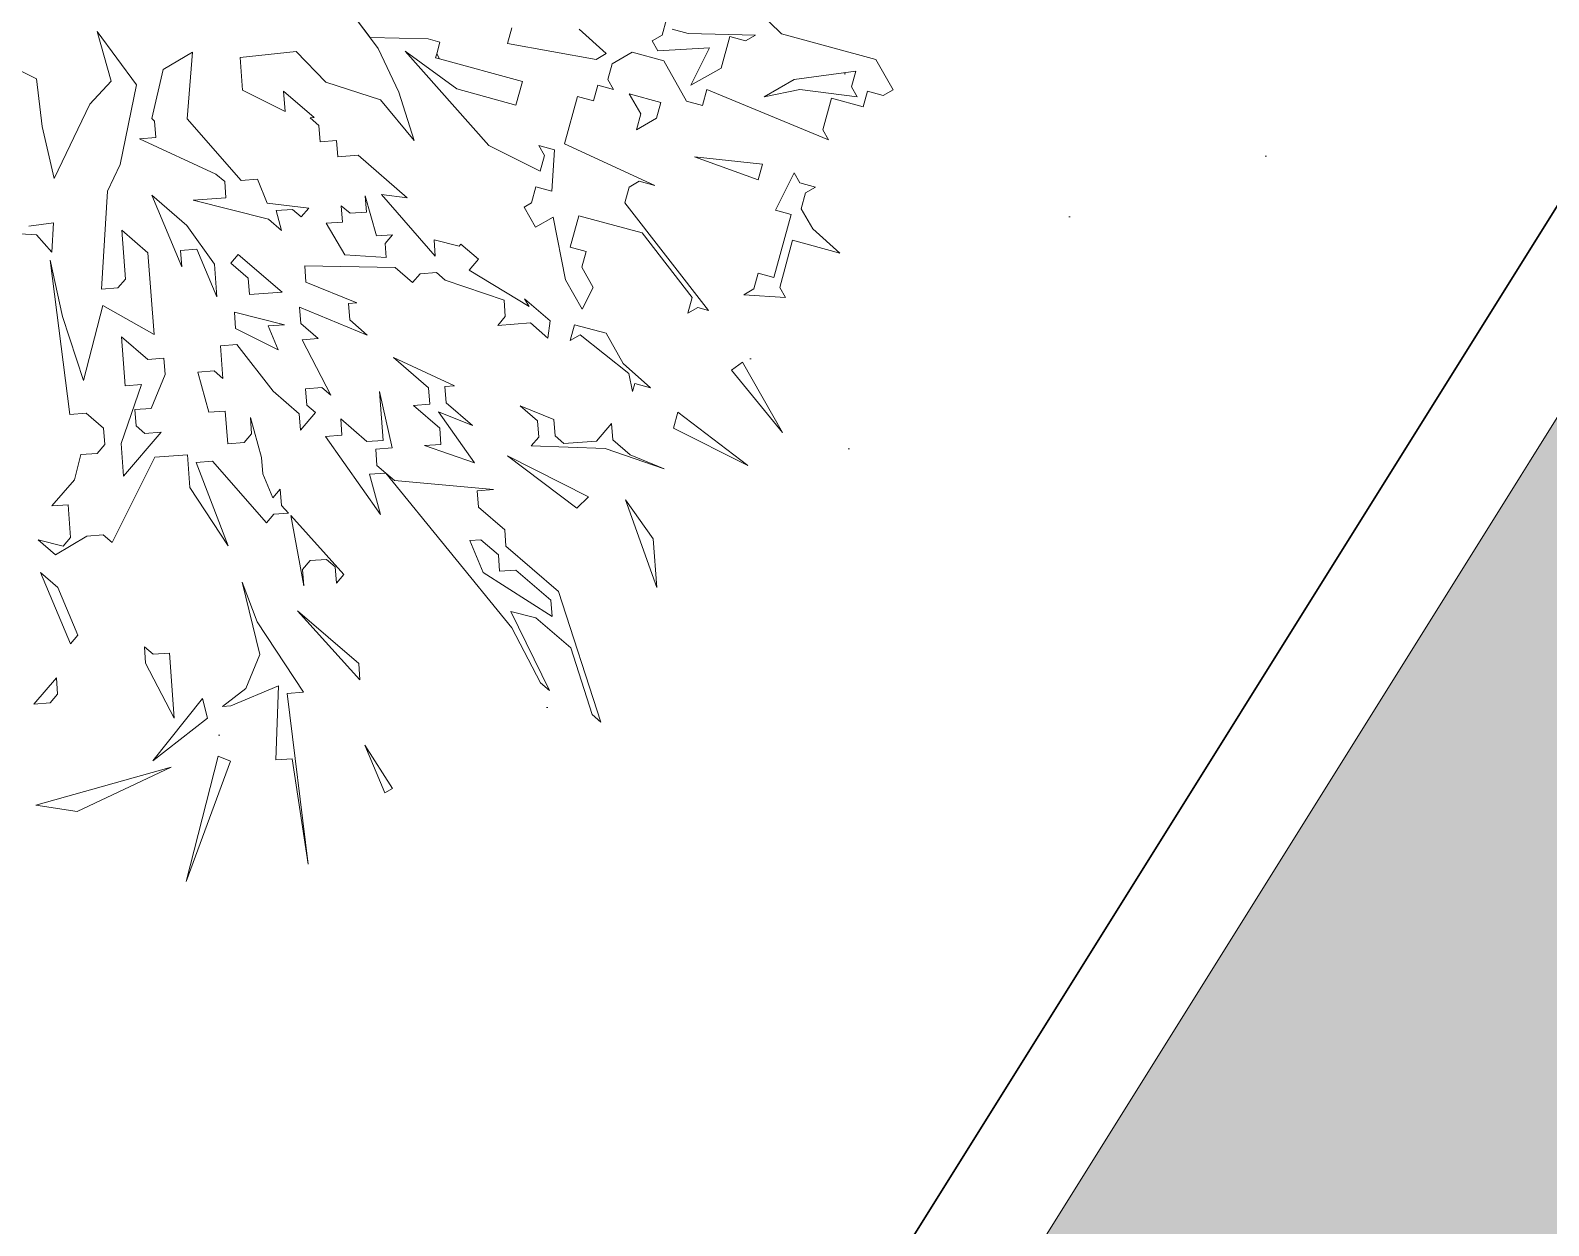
# Model space of a CAD drawing. Header units: millimetres. Extents: x -38151500 to -27467627, y -20617104 to -20349562.
# Drawn here: x -32395701 to -32394615, y -20496096 to -20495241 of the extents above; entities that cross this region are included whole.
import ezdxf

# ---------------------------------------------------------------- set-up
doc = ezdxf.new("R2010")
doc.units = ezdxf.units.MM
doc.header["$MEASUREMENT"] = 0
for name, color, linetype, lineweight in [('Новый_ГП_БК_08.20_Ном._пера__5', 5, 'Continuous', 30), ('Новый_ГП_Благоустройство штриховка_Ном._пера__246', 246, 'Continuous', 13), ('Новый_ГП_озеленение_газон_Ном._пера__74', 74, 'Continuous', 20), ('Новый_ГП_озеленение_газон_Ном._пера__94', 94, 'Continuous', 5)]:
    doc.layers.add(name, color=color, linetype=linetype, lineweight=lineweight)
doc.layers.add('Новый_ГП_озеленение_кустарники_Ном._пера__10', color=7, linetype='Continuous', lineweight=5, true_color=0x616d3a)
doc.layers.add('Новый_ГП_Тротуар_Дорожки_Ном._пера__24', color=7, linetype='Continuous', lineweight=20, true_color=0x4f1400)
pattern_1 = [(37.5, (5709271.23, 0), (-24.0004694, 734.119856), [0, -579.12, 0, -647.7, 0, -619.125]), (7.5, (5709271.2, 0), (674.284925, 1075.23765), [0, -312.42, 0, -521.97, 0, -200.025]), (327.5, (5708802.6, 0), (1186.488555, 2.155777), [0, -190.5, 0, -685.8, 0, -895.35]), (317.5, (5708802.6, 0), (1145.334679, 334.393985), [0, -95.25, 0, -449.58, 0, -514.35])]

msp = doc.modelspace()

# ---------------------------------------------------------------- hatches: boundary and pattern name
at = {"layer": 'Новый_ГП_Благоустройство штриховка_Ном._пера__246', "linetype": 'Continuous', "lineweight": 13}
h = msp.add_hatch(dxfattribs=at)
h.set_pattern_fill('Гравий_0005', color=246, style=0, pattern_type=2)
h.set_pattern_definition([(0, (5709271.23, 43.3), (173.2051, 300), [0, -25, 50, -271.4102]), (0, (5709271.23, -43.3), (173.2051, 300), [0, -25, 50, -271.4102]), (60, (5709271.23, 3e-09), (-173.2050711, 300.0000167), [50, -296.4102]), (60, (5709371.23, 3e-09), (-173.2050711, 300.0000167), [0, -296.4102, 50, 0, 0, 0]), (120, (5709271.23, 3e-09), (-346.4101711, 1.67e-05), [0, -296.4102, 50, 0, 0, 0]), (120, (5709371.23, 3e-09), (-346.4101711, 1.67e-05), [50, -296.4102])])
h.paths.add_polyline_path([(-32396494.09, -20498534.29), (-32395792.93, -20498974.09), (-32389785.6, -20489385), (-32390497.22, -20488938.67)])
at = {"layer": 'Новый_ГП_озеленение_газон_Ном._пера__74', "linetype": 'Continuous', "lineweight": 20}
h = msp.add_hatch(dxfattribs=at)
h.set_pattern_fill('AR_SAND_0005', color=74, style=0, pattern_type=2)
h.set_pattern_definition(pattern_1)
h.paths.add_polyline_path([(-32398350.35, -20497367.72), (-32396559.02, -20498487.23), (-32385931.21, -20481480.46), (-32389482.56, -20479260.77), (-32391580.09, -20482659.05), (-32389868.85, -20483779.86)])
h = msp.add_hatch(dxfattribs=at)
h.set_pattern_fill('AR_SAND_0005', color=74, style=0, pattern_type=2)
h.set_pattern_definition(pattern_1)
h.paths.add_polyline_path([(-32399843.27, -20499759.47), (-32400546.81, -20500886.58), (-32376306.25, -20516314.19), (-32376128.16, -20516022.78), (-32367023.74, -20503608.39), (-32369114.56, -20502301.71, -0.3182453), (-32373938.91, -20505219.97, -0.0136448), (-32376453.02, -20505175.46, 0.258872), (-32380779.38, -20507125.97, -0.3493763), (-32386844.9, -20507972.13, -0.1724048), (-32392006.42, -20500598.54, -0.0780291), (-32392242.85, -20497436.84, -0.2668386), (-32389829.69, -20493744.62, -0.0041241), (-32387722.3, -20492991.46, 0.3045295), (-32386935.14, -20491985.23, -0.0082483), (-32387037.3, -20491100.93), (-32389717.06, -20489426.28), (-32395713.89, -20499021.83), (-32394834.76, -20499571.23), (-32396318.37, -20501945.51)])

# ---------------------------------------------------------------- linework, layer by layer
at = {"layer": 'Новый_ГП_БК_08.20_Ном._пера__5', "color": 5, "lineweight": 30}
msp.add_line((-32390522.66, -20488828.43), (-32396561.93, -20498491.89), dxfattribs=at)
at = {"layer": 'Новый_ГП_озеленение_газон_Ном._пера__94', "color": 94, "lineweight": 5}
msp.add_lwpolyline([(-32389482.56, -20479260.77), (-32391580.09, -20482659.05), (-32389868.85, -20483779.86), (-32398350.35, -20497367.72), (-32396559.02, -20498487.23), (-32385931.21, -20481480.46)], close=True, dxfattribs=at)
at = {"layer": 'Новый_ГП_озеленение_кустарники_Ном._пера__10', "color": 77, "lineweight": 5, "true_color": 0x616d3a}
for p, q in [((-32395206.95, -20495201.68), (-32395163.89, -20495243.79)), ((-32395458.09, -20495246.45), (-32395467.67, -20495233.57)), ((-32395467.67, -20495233.57), (-32395452.21, -20495254.36)), ((-32395356.78, -20495239.52), (-32395359.87, -20495250.8)), ((-32395289.08, -20495258.04), (-32395308.56, -20495240.59)), ((-32395245.97, -20495233.46), (-32395249.05, -20495244.74)), ((-32395230.58, -20495243.73), (-32395241.87, -20495240.64)), ((-32395625.12, -20495280.39), (-32395653.2, -20495242.17)), ((-32395653.2, -20495242.17), (-32395643.27, -20495277.73)), ((-32395416.56, -20495247.42), (-32395458.09, -20495246.45)), ((-32395408.09, -20495249.74), (-32395416.56, -20495247.42)), ((-32395410.41, -20495258.2), (-32395408.09, -20495249.74)), ((-32395359.87, -20495250.8), (-32395296.27, -20495262.14)), ((-32395249.05, -20495244.74), (-32395256.24, -20495248.84)), ((-32395256.24, -20495248.84), (-32395252.14, -20495256.02)), ((-32395182.36, -20495244.8), (-32395230.58, -20495243.73)), ((-32395207.01, -20495268.37), (-32395200.83, -20495245.81)), ((-32395200.83, -20495245.81), (-32395189.55, -20495248.89)), ((-32395189.55, -20495248.89), (-32395182.36, -20495244.8)), ((-32395163.89, -20495243.79), (-32395096.19, -20495262.31)), ((-32395696.68, -20495276.14), (-32395724.59, -20495262.23)), ((-32395584.98, -20495257.12), (-32395606.11, -20495269.36)), ((-32395588.83, -20495304.63), (-32395584.98, -20495257.12)), ((-32395510.82, -20495256.63), (-32395551.02, -20495260.77)), ((-32395551.02, -20495260.77), (-32395549.29, -20495284.1)), ((-32395489.8, -20495278.51), (-32395510.82, -20495256.63)), ((-32395452.21, -20495254.36), (-32395437.48, -20495285.66)), ((-32395373.01, -20495323.77), (-32395433, -20495256.35)), ((-32395433, -20495256.35), (-32395396.07, -20495283.35)), ((-32395411.18, -20495261.02), (-32395410.41, -20495258.2)), ((-32395408.36, -20495261.79), (-32395411.18, -20495261.02)), ((-32395408.36, -20495261.79), (-32395410.41, -20495258.2)), ((-32395410.41, -20495258.2), (-32395408.36, -20495261.79)), ((-32395349.12, -20495278), (-32395408.36, -20495261.79)), ((-32395296.27, -20495262.14), (-32395289.08, -20495258.04)), ((-32395270.61, -20495257.03), (-32395284.98, -20495265.23)), ((-32395248.04, -20495263.21), (-32395270.61, -20495257.03)), ((-32395252.14, -20495256.02), (-32395215.2, -20495254)), ((-32395231.65, -20495291.95), (-32395248.04, -20495263.21)), ((-32395215.2, -20495254), (-32395228.56, -20495280.67)), ((-32395096.19, -20495262.31), (-32395083.9, -20495283.87)), ((-32395606.11, -20495269.36), (-32395614.25, -20495304.55)), ((-32395284.98, -20495265.23), (-32395288.07, -20495276.51)), ((-32395228.56, -20495280.67), (-32395207.01, -20495268.37)), ((-32395110.56, -20495270.51), (-32395154.69, -20495276.63)), ((-32395113.65, -20495281.79), (-32395110.56, -20495270.51)), ((-32395692.71, -20495310.22), (-32395696.68, -20495276.14)), ((-32395643.27, -20495277.73), (-32395658.5, -20495294.28)), ((-32395636.78, -20495337.32), (-32395625.12, -20495280.39)), ((-32395549.29, -20495284.1), (-32395518.83, -20495299.45)), ((-32395518.83, -20495299.45), (-32395519.91, -20495284.86)), ((-32395519.91, -20495284.86), (-32395497.98, -20495303.77)), ((-32395450.53, -20495291.1), (-32395489.8, -20495278.51)), ((-32395396.07, -20495283.35), (-32395353.75, -20495294.93)), ((-32395353.75, -20495294.93), (-32395349.12, -20495278)), ((-32395295.26, -20495280.61), (-32395298.34, -20495291.9)), ((-32395283.97, -20495283.7), (-32395295.26, -20495280.61)), ((-32395288.07, -20495276.51), (-32395283.97, -20495283.7)), ((-32395217.28, -20495283.76), (-32395220.37, -20495295.04)), ((-32395130.1, -20495319.74), (-32395217.28, -20495283.76)), ((-32395154.69, -20495276.63), (-32395176.24, -20495288.92)), ((-32395176.24, -20495288.92), (-32395150.59, -20495283.81)), ((-32395150.59, -20495283.81), (-32395109.55, -20495288.98)), ((-32395109.55, -20495288.98), (-32395113.65, -20495281.79)), ((-32395102.37, -20495284.88), (-32395105.45, -20495296.16)), ((-32395091.08, -20495287.97), (-32395102.37, -20495284.88)), ((-32395083.9, -20495283.87), (-32395091.08, -20495287.97)), ((-32395658.5, -20495294.28), (-32395684.02, -20495347.44)), ((-32395426.5, -20495320.23), (-32395450.53, -20495291.1)), ((-32395437.48, -20495285.66), (-32395426.5, -20495320.23)), ((-32395309.63, -20495288.81), (-32395318.89, -20495322.66)), ((-32395298.34, -20495291.9), (-32395309.63, -20495288.81)), ((-32395264.49, -20495301.16), (-32395272.69, -20495286.79)), ((-32395272.69, -20495286.79), (-32395250.12, -20495292.96)), ((-32395250.12, -20495292.96), (-32395253.21, -20495304.25)), ((-32395220.37, -20495295.04), (-32395231.65, -20495291.95)), ((-32395128.02, -20495289.99), (-32395134.2, -20495312.55)), ((-32395105.45, -20495296.16), (-32395128.02, -20495289.99)), ((-32395614.25, -20495304.55), (-32395612.16, -20495306.35)), ((-32395612.16, -20495306.35), (-32395611.3, -20495318.02)), ((-32395550.38, -20495348.7), (-32395588.83, -20495304.63)), ((-32395497.98, -20495303.77), (-32395500.9, -20495303.98)), ((-32395500.9, -20495303.98), (-32395494.63, -20495309.39)), ((-32395267.58, -20495312.44), (-32395264.49, -20495301.16)), ((-32395253.21, -20495304.25), (-32395267.58, -20495312.44)), ((-32395684.02, -20495347.44), (-32395692.71, -20495310.22)), ((-32395494.63, -20495309.39), (-32395493.77, -20495321.05)), ((-32395134.2, -20495312.55), (-32395130.1, -20495319.74)), ((-32395611.3, -20495318.02), (-32395622.97, -20495318.88)), ((-32395622.97, -20495318.88), (-32395568.31, -20495344.16)), ((-32395493.77, -20495321.05), (-32395482.1, -20495320.19)), ((-32395482.1, -20495320.19), (-32395481.24, -20495331.86)), ((-32395336.35, -20495342.14), (-32395373.01, -20495323.77)), ((-32395326.08, -20495326.76), (-32395337.36, -20495323.67)), ((-32395337.36, -20495323.67), (-32395333.26, -20495330.86)), ((-32395328.15, -20495356.51), (-32395326.08, -20495326.76)), ((-32395318.89, -20495322.66), (-32395254.28, -20495352.47)), ((-32395645.85, -20495356.55), (-32395636.78, -20495337.32)), ((-32395481.24, -20495331.86), (-32395466.66, -20495330.78)), ((-32395466.66, -20495330.78), (-32395431.42, -20495361.16)), ((-32395333.26, -20495330.86), (-32395336.35, -20495342.14)), ((-32395180.4, -20495348.43), (-32395225.92, -20495331.92)), ((-32395225.92, -20495331.92), (-32395177.31, -20495337.14)), ((-32395177.31, -20495337.14), (-32395180.4, -20495348.43)), ((-32395568.31, -20495344.16), (-32395562.04, -20495349.57)), ((-32395562.04, -20495349.57), (-32395561.18, -20495361.23)), ((-32395538.71, -20495347.84), (-32395550.38, -20495348.7)), ((-32395531.58, -20495364.91), (-32395538.71, -20495347.84)), ((-32395265.56, -20495349.38), (-32395272.75, -20495353.48)), ((-32395254.28, -20495352.47), (-32395265.56, -20495349.38)), ((-32395168.1, -20495369.98), (-32395154.74, -20495343.32)), ((-32395154.74, -20495343.32), (-32395150.64, -20495350.5)), ((-32395150.64, -20495350.5), (-32395139.36, -20495353.59)), ((-32395650.2, -20495426.47), (-32395645.85, -20495356.55)), ((-32395589.05, -20495380.89), (-32395614.11, -20495359.29)), ((-32395614.11, -20495359.29), (-32395592.73, -20495410.49)), ((-32395561.18, -20495361.23), (-32395584.51, -20495362.96)), ((-32395453.59, -20495388.46), (-32395461.58, -20495359.73)), ((-32395461.58, -20495359.73), (-32395460.72, -20495371.39)), ((-32395431.42, -20495361.16), (-32395449.92, -20495358.86)), ((-32395449.92, -20495358.86), (-32395411.46, -20495402.94)), ((-32395342.52, -20495364.71), (-32395339.44, -20495353.42)), ((-32395339.44, -20495353.42), (-32395328.15, -20495356.51)), ((-32395272.75, -20495353.48), (-32395275.83, -20495364.76)), ((-32395146.55, -20495357.69), (-32395149.63, -20495368.97)), ((-32395139.36, -20495353.59), (-32395146.55, -20495357.69)), ((-32395584.51, -20495362.96), (-32395530.72, -20495376.57)), ((-32395501.98, -20495368.58), (-32395531.58, -20495364.91)), ((-32395525.32, -20495370.31), (-32395513.65, -20495369.45)), ((-32395521.32, -20495384.68), (-32395525.32, -20495370.31)), ((-32395513.65, -20495369.45), (-32395507.39, -20495374.85)), ((-32395507.39, -20495374.85), (-32395501.98, -20495368.58)), ((-32395472.39, -20495372.26), (-32395478.65, -20495366.86)), ((-32395478.65, -20495366.86), (-32395477.79, -20495378.52)), ((-32395460.72, -20495371.39), (-32395472.39, -20495372.26)), ((-32395347.91, -20495367.78), (-32395342.52, -20495364.71)), ((-32395339.72, -20495382.15), (-32395347.91, -20495367.78)), ((-32395275.83, -20495364.76), (-32395216.05, -20495441.77)), ((-32395156.82, -20495373.07), (-32395168.1, -20495369.98)), ((-32395149.63, -20495368.97), (-32395141.44, -20495383.35)), ((-32395702.19, -20495381.57), (-32395684.46, -20495379.1)), ((-32395684.46, -20495379.1), (-32395685.7, -20495400.12)), ((-32395569.39, -20495408.76), (-32395589.05, -20495380.89)), ((-32395530.72, -20495376.57), (-32395521.32, -20495384.68)), ((-32395477.79, -20495378.52), (-32395489.45, -20495379.39)), ((-32395489.45, -20495379.39), (-32395476.06, -20495401.86)), ((-32395327.14, -20495374.98), (-32395339.72, -20495382.15)), ((-32395318.2, -20495419.88), (-32395327.14, -20495374.98)), ((-32395308.67, -20495373.97), (-32395314.85, -20495396.54)), ((-32395263.54, -20495386.32), (-32395308.67, -20495373.97)), ((-32395169.17, -20495418.21), (-32395156.82, -20495373.07)), ((-32395696.69, -20495387.75), (-32395708.37, -20495387.07)), ((-32395685.7, -20495400.12), (-32395696.69, -20495387.75)), ((-32395616.92, -20495400.55), (-32395635.72, -20495384.35)), ((-32395635.72, -20495384.35), (-32395633.13, -20495419.35)), ((-32395441.92, -20495387.6), (-32395453.59, -20495388.46)), ((-32395447.33, -20495393.86), (-32395441.92, -20495387.6)), ((-32395446.59, -20495403.86), (-32395447.33, -20495393.86)), ((-32395411.46, -20495402.94), (-32395412.33, -20495391.27)), ((-32395412.33, -20495391.27), (-32395394.39, -20495395.81)), ((-32395227.67, -20495432.52), (-32395263.54, -20495386.32)), ((-32395155.81, -20495391.54), (-32395165.07, -20495425.39)), ((-32395121.96, -20495400.8), (-32395155.81, -20495391.54)), ((-32395141.44, -20495383.35), (-32395121.96, -20495400.8)), ((-32395612.61, -20495458.88), (-32395616.92, -20495400.55)), ((-32395593.59, -20495398.82), (-32395581.92, -20495397.96)), ((-32395592.73, -20495410.49), (-32395593.59, -20495398.82)), ((-32395581.92, -20495397.96), (-32395567.67, -20495432.1)), ((-32395552.33, -20495401.63), (-32395557.73, -20495407.9)), ((-32395521, -20495428.64), (-32395552.33, -20495401.63)), ((-32395476.06, -20495401.86), (-32395446.59, -20495403.86)), ((-32395394.39, -20495395.81), (-32395393.04, -20495394.25)), ((-32395393.04, -20495394.25), (-32395380.51, -20495405.05)), ((-32395314.85, -20495396.54), (-32395303.57, -20495399.62)), ((-32395303.57, -20495399.62), (-32395306.65, -20495410.91)), ((-32395672.89, -20495516.13), (-32395686.92, -20495405.73)), ((-32395686.92, -20495405.73), (-32395678.07, -20495446.13)), ((-32395567.67, -20495432.1), (-32395569.39, -20495408.76)), ((-32395557.73, -20495407.9), (-32395545.2, -20495418.7)), ((-32395440.2, -20495410.93), (-32395504.8, -20495409.85)), ((-32395504.8, -20495409.85), (-32395503.93, -20495421.51)), ((-32395427.67, -20495421.74), (-32395440.2, -20495410.93)), ((-32395422.27, -20495415.47), (-32395427.67, -20495421.74)), ((-32395410.6, -20495414.61), (-32395422.27, -20495415.47)), ((-32395404.33, -20495420.01), (-32395410.6, -20495414.61)), ((-32395380.51, -20495405.05), (-32395387.27, -20495412.88)), ((-32395387.27, -20495412.88), (-32395344.27, -20495439.03)), ((-32395306.65, -20495410.91), (-32395298.46, -20495425.28)), ((-32395183.54, -20495426.4), (-32395180.45, -20495415.12)), ((-32395180.45, -20495415.12), (-32395169.17, -20495418.21)), ((-32395638.53, -20495425.61), (-32395650.2, -20495426.47)), ((-32395633.13, -20495419.35), (-32395638.53, -20495425.61)), ((-32395545.2, -20495418.7), (-32395544.33, -20495430.37)), ((-32395503.93, -20495421.51), (-32395467.64, -20495436.42)), ((-32395362.21, -20495434.49), (-32395404.33, -20495420.01)), ((-32395306.25, -20495440.83), (-32395318.2, -20495419.88)), ((-32395298.46, -20495425.28), (-32395306.25, -20495440.83)), ((-32395190.73, -20495430.5), (-32395183.54, -20495426.4)), ((-32395165.07, -20495425.39), (-32395160.97, -20495432.58)), ((-32395544.33, -20495430.37), (-32395521, -20495428.64)), ((-32395467.64, -20495436.42), (-32395473.47, -20495436.86)), ((-32395473.47, -20495436.86), (-32395472.61, -20495448.52)), ((-32395361.34, -20495446.15), (-32395362.21, -20495434.49)), ((-32395344.27, -20495439.03), (-32395347.62, -20495433.41)), ((-32395347.62, -20495433.41), (-32395329.35, -20495449.16)), ((-32395230.75, -20495443.81), (-32395227.67, -20495432.52)), ((-32395160.97, -20495432.58), (-32395190.73, -20495430.5)), ((-32395678.07, -20495446.13), (-32395662.95, -20495491.94)), ((-32395662.95, -20495491.94), (-32395649.33, -20495438.14)), ((-32395649.33, -20495438.14), (-32395612.61, -20495458.88)), ((-32395519.27, -20495451.98), (-32395555.14, -20495442.9)), ((-32395555.14, -20495442.9), (-32395554.27, -20495454.57)), ((-32395460.08, -20495459.33), (-32395508.47, -20495439.45)), ((-32395508.47, -20495439.45), (-32395507.61, -20495451.11)), ((-32395366.74, -20495452.42), (-32395361.34, -20495446.15)), ((-32395223.57, -20495439.71), (-32395230.75, -20495443.81)), ((-32395216.05, -20495441.77), (-32395223.57, -20495439.71)), ((-32395554.27, -20495454.57), (-32395523.81, -20495469.91)), ((-32395530.94, -20495452.84), (-32395519.27, -20495451.98)), ((-32395523.81, -20495469.91), (-32395530.94, -20495452.84)), ((-32395507.61, -20495451.11), (-32395495.08, -20495461.92)), ((-32395472.61, -20495448.52), (-32395460.08, -20495459.33)), ((-32395343.41, -20495450.69), (-32395366.74, -20495452.42)), ((-32395330.88, -20495461.5), (-32395343.41, -20495450.69)), ((-32395329.35, -20495449.16), (-32395330.88, -20495461.5)), ((-32395314.91, -20495463.23), (-32395311.82, -20495451.95)), ((-32395311.82, -20495451.95), (-32395289.25, -20495458.12)), ((-32395289.25, -20495458.12), (-32395276.96, -20495479.68)), ((-32395635.94, -20495460.61), (-32395633.35, -20495495.61)), ((-32395617.15, -20495476.82), (-32395635.94, -20495460.61)), ((-32395553.41, -20495466.23), (-32395565.08, -20495467.1)), ((-32395565.08, -20495467.1), (-32395563.35, -20495490.43)), ((-32395527.49, -20495499.51), (-32395553.41, -20495466.23)), ((-32395495.08, -20495461.92), (-32395506.74, -20495462.78)), ((-32395506.74, -20495462.78), (-32395486.22, -20495502.32)), ((-32395307.72, -20495459.13), (-32395314.91, -20495463.23)), ((-32395272.86, -20495486.86), (-32395307.72, -20495459.13)), ((-32395605.48, -20495475.95), (-32395617.15, -20495476.82)), ((-32395604.62, -20495487.62), (-32395605.48, -20495475.95)), ((-32395416.22, -20495497.14), (-32395441.28, -20495475.53)), ((-32395441.28, -20495475.53), (-32395397.56, -20495495.76)), ((-32395276.96, -20495479.68), (-32395257.48, -20495497.14)), ((-32395199.59, -20495484.37), (-32395191.79, -20495478.72)), ((-32395191.79, -20495478.72), (-32395163.11, -20495529.02)), ((-32395614.56, -20495511.82), (-32395604.62, -20495487.62)), ((-32395569.62, -20495485.03), (-32395581.28, -20495485.89)), ((-32395581.28, -20495485.89), (-32395573.29, -20495514.63)), ((-32395563.35, -20495490.43), (-32395569.62, -20495485.03)), ((-32395270.3, -20495499.69), (-32395272.86, -20495486.86)), ((-32395163.11, -20495529.02), (-32395199.59, -20495484.37)), ((-32395621.68, -20495494.75), (-32395636.16, -20495536.88)), ((-32395633.35, -20495495.61), (-32395621.68, -20495494.75)), ((-32395508.69, -20495515.71), (-32395527.49, -20495499.51)), ((-32395492.49, -20495496.92), (-32395504.15, -20495497.78)), ((-32395504.15, -20495497.78), (-32395503.29, -20495509.45)), ((-32395486.22, -20495502.32), (-32395492.49, -20495496.92)), ((-32395448.63, -20495534.73), (-32395451.22, -20495499.73)), ((-32395451.22, -20495499.73), (-32395442.37, -20495540.13)), ((-32395415.36, -20495508.8), (-32395416.22, -20495497.14)), ((-32395397.56, -20495495.76), (-32395404.56, -20495496.27)), ((-32395404.56, -20495496.27), (-32395403.69, -20495507.94)), ((-32395268.76, -20495494.05), (-32395270.3, -20495499.69)), ((-32395257.48, -20495497.14), (-32395268.76, -20495494.05)), ((-32395626.22, -20495512.68), (-32395614.56, -20495511.82)), ((-32395625.36, -20495524.35), (-32395626.22, -20495512.68)), ((-32395503.29, -20495509.45), (-32395497.03, -20495514.85)), ((-32395427.03, -20495509.67), (-32395415.36, -20495508.8)), ((-32395408.23, -20495525.87), (-32395427.03, -20495509.67)), ((-32395403.69, -20495507.94), (-32395384.9, -20495524.15)), ((-32395338.23, -20495520.69), (-32395350.76, -20495509.89)), ((-32395350.76, -20495509.89), (-32395326.56, -20495519.83)), ((-32395661.22, -20495515.27), (-32395672.89, -20495516.13)), ((-32395648.69, -20495526.07), (-32395661.22, -20495515.27)), ((-32395573.29, -20495514.63), (-32395561.62, -20495513.76)), ((-32395561.62, -20495513.76), (-32395559.9, -20495537.1)), ((-32395542.83, -20495529.97), (-32395543.69, -20495518.3)), ((-32395543.69, -20495518.3), (-32395535.7, -20495547.04)), ((-32395507.83, -20495527.38), (-32395508.69, -20495515.71)), ((-32395497.03, -20495514.85), (-32395507.83, -20495527.38)), ((-32395478.23, -20495531.05), (-32395479.09, -20495519.39)), ((-32395479.09, -20495519.39), (-32395460.3, -20495535.59)), ((-32395384.9, -20495524.15), (-32395409.09, -20495514.21)), ((-32395409.09, -20495514.21), (-32395383.39, -20495550.65)), ((-32395337.37, -20495532.36), (-32395338.23, -20495520.69)), ((-32395326.56, -20495519.83), (-32395325.7, -20495531.5)), ((-32395296.1, -20495535.17), (-32395285.3, -20495522.64)), ((-32395285.3, -20495522.64), (-32395284.44, -20495534.31)), ((-32395241.08, -20495525.88), (-32395238, -20495514.6)), ((-32395238, -20495514.6), (-32395187.75, -20495552.6)), ((-32395647.83, -20495537.74), (-32395648.69, -20495526.07)), ((-32395634.44, -20495560.21), (-32395607.43, -20495528.88)), ((-32395619.09, -20495529.75), (-32395625.36, -20495524.35)), ((-32395607.43, -20495528.88), (-32395619.09, -20495529.75)), ((-32395548.23, -20495536.23), (-32395542.83, -20495529.97)), ((-32395489.9, -20495531.92), (-32395478.23, -20495531.05)), ((-32395450.58, -20495587.66), (-32395489.9, -20495531.92)), ((-32395460.3, -20495535.59), (-32395448.63, -20495534.73)), ((-32395407.37, -20495537.54), (-32395408.23, -20495525.87)), ((-32395342.77, -20495538.62), (-32395337.37, -20495532.36)), ((-32395325.7, -20495531.5), (-32395319.44, -20495536.9)), ((-32395284.44, -20495534.31), (-32395271.91, -20495545.11)), ((-32395187.75, -20495552.6), (-32395241.08, -20495525.88)), ((-32395669.44, -20495562.8), (-32395664.9, -20495544.87)), ((-32395664.9, -20495544.87), (-32395653.23, -20495544)), ((-32395653.23, -20495544), (-32395647.83, -20495537.74)), ((-32395636.16, -20495536.88), (-32395634.44, -20495560.21)), ((-32395588.63, -20495545.09), (-32395611.97, -20495546.82)), ((-32395586.91, -20495568.42), (-32395588.63, -20495545.09)), ((-32395559.9, -20495537.1), (-32395548.23, -20495536.23)), ((-32395442.37, -20495540.13), (-32395454.03, -20495540.99)), ((-32395454.03, -20495540.99), (-32395453.17, -20495552.66)), ((-32395419.03, -20495538.4), (-32395407.37, -20495537.54)), ((-32395383.39, -20495550.65), (-32395419.03, -20495538.4)), ((-32395310.15, -20495583.13), (-32395359.84, -20495545.75)), ((-32395359.84, -20495545.75), (-32395301.81, -20495575.16)), ((-32395289.84, -20495540.57), (-32395342.77, -20495538.62)), ((-32395319.44, -20495536.9), (-32395296.1, -20495535.17)), ((-32395247.71, -20495555.05), (-32395289.84, -20495540.57)), ((-32395271.91, -20495545.11), (-32395247.71, -20495555.05)), ((-32395611.97, -20495546.82), (-32395642.65, -20495607.74)), ((-32395570.7, -20495549.63), (-32395582.37, -20495550.49)), ((-32395582.37, -20495550.49), (-32395559.6, -20495610.01)), ((-32395532.25, -20495593.7), (-32395570.7, -20495549.63)), ((-32395535.7, -20495547.04), (-32395534.84, -20495558.7)), ((-32395453.17, -20495552.66), (-32395446.91, -20495558.06)), ((-32395685.64, -20495581.59), (-32395669.44, -20495562.8)), ((-32395534.84, -20495558.7), (-32395527.71, -20495575.77)), ((-32395446.91, -20495558.06), (-32395458.57, -20495558.92)), ((-32395458.57, -20495558.92), (-32395450.58, -20495587.66)), ((-32395446.91, -20495558.06), (-32395440.64, -20495563.46)), ((-32395356.6, -20495668.68), (-32395446.91, -20495558.06)), ((-32395440.64, -20495563.46), (-32395369.78, -20495569.95)), ((-32395559.6, -20495610.01), (-32395586.91, -20495568.42)), ((-32395527.71, -20495575.77), (-32395522.31, -20495569.51)), ((-32395522.31, -20495569.51), (-32395521.44, -20495581.17)), ((-32395369.78, -20495569.95), (-32395381.44, -20495570.81)), ((-32395381.44, -20495570.81), (-32395380.58, -20495582.48)), ((-32395301.81, -20495575.16), (-32395310.15, -20495583.13)), ((-32395253.06, -20495640.01), (-32395275.31, -20495577.14)), ((-32395275.31, -20495577.14), (-32395255.65, -20495605.01)), ((-32395673.97, -20495580.73), (-32395685.64, -20495581.59)), ((-32395672.25, -20495604.06), (-32395673.97, -20495580.73)), ((-32395526.84, -20495587.44), (-32395532.25, -20495593.7)), ((-32395516.47, -20495586.67), (-32395526.84, -20495587.44)), ((-32395521.44, -20495581.17), (-32395516.47, -20495586.67)), ((-32395505.46, -20495638.64), (-32395514.82, -20495588.5)), ((-32395514.82, -20495588.5), (-32395476.72, -20495630.65)), ((-32395380.58, -20495582.48), (-32395361.78, -20495598.68)), ((-32395361.78, -20495598.68), (-32395360.92, -20495610.35)), ((-32395683.05, -20495616.59), (-32395695.58, -20495605.79)), ((-32395695.58, -20495605.79), (-32395677.65, -20495610.33)), ((-32395660.58, -20495603.2), (-32395683.05, -20495616.59)), ((-32395677.65, -20495610.33), (-32395672.25, -20495604.06)), ((-32395648.91, -20495602.34), (-32395660.58, -20495603.2)), ((-32395642.65, -20495607.74), (-32395648.91, -20495602.34)), ((-32395378.85, -20495605.81), (-32395386.63, -20495606.39)), ((-32395386.63, -20495606.39), (-32395377.13, -20495629.15)), ((-32395366.32, -20495616.62), (-32395378.85, -20495605.81)), ((-32395360.92, -20495610.35), (-32395323.33, -20495642.76)), ((-32395255.65, -20495605.01), (-32395253.06, -20495640.01)), ((-32395500.92, -20495620.71), (-32395506.32, -20495626.98)), ((-32395489.25, -20495619.85), (-32395500.92, -20495620.71)), ((-32395482.99, -20495625.25), (-32395489.25, -20495619.85)), ((-32395365.46, -20495628.28), (-32395366.32, -20495616.62)), ((-32395672.47, -20495680.33), (-32395693.85, -20495629.12)), ((-32395693.85, -20495629.12), (-32395681.32, -20495639.93)), ((-32395506.32, -20495626.98), (-32395505.46, -20495638.64)), ((-32395482.13, -20495636.92), (-32395482.99, -20495625.25)), ((-32395476.72, -20495630.65), (-32395482.13, -20495636.92)), ((-32395377.13, -20495629.15), (-32395327.87, -20495660.69)), ((-32395353.79, -20495627.42), (-32395365.46, -20495628.28)), ((-32395328.73, -20495649.03), (-32395353.79, -20495627.42)), ((-32395681.32, -20495639.93), (-32395667.07, -20495674.06)), ((-32395537.01, -20495687.9), (-32395549.64, -20495636.05)), ((-32395549.64, -20495636.05), (-32395538.73, -20495664.57)), ((-32395323.33, -20495642.76), (-32395293.04, -20495736.26)), ((-32395327.87, -20495660.69), (-32395328.73, -20495649.03)), ((-32395538.73, -20495664.57), (-32395505.68, -20495714.91)), ((-32395465.28, -20495706.05), (-32395510, -20495656.57)), ((-32395510, -20495656.57), (-32395466.14, -20495694.39)), ((-32395339.54, -20495661.56), (-32395357.47, -20495657.02)), ((-32395357.47, -20495657.02), (-32395329.82, -20495713.62)), ((-32395314.48, -20495683.16), (-32395339.54, -20495661.56)), ((-32395667.07, -20495674.06), (-32395672.47, -20495680.33)), ((-32395336.08, -20495708.22), (-32395356.6, -20495668.68)), ((-32395618.67, -20495693.94), (-32395619.54, -20495682.28)), ((-32395619.54, -20495682.28), (-32395613.27, -20495687.68)), ((-32395613.27, -20495687.68), (-32395601.6, -20495686.82)), ((-32395601.6, -20495686.82), (-32395598.15, -20495733.48)), ((-32395299.31, -20495730.86), (-32395314.48, -20495683.16)), ((-32395598.15, -20495733.48), (-32395618.67, -20495693.94)), ((-32395546.95, -20495712.1), (-32395537.01, -20495687.9)), ((-32395466.14, -20495694.39), (-32395465.28, -20495706.05)), ((-32395698.61, -20495723.32), (-32395682.41, -20495704.53)), ((-32395682.41, -20495704.53), (-32395681.54, -20495716.19)), ((-32395329.82, -20495713.62), (-32395336.08, -20495708.22)), ((-32395681.54, -20495716.19), (-32395686.95, -20495722.46)), ((-32395613.49, -20495763.94), (-32395577.99, -20495719.37)), ((-32395577.99, -20495719.37), (-32395574.29, -20495733.4)), ((-32395563.58, -20495725.06), (-32395546.95, -20495712.1)), ((-32395523.61, -20495710.37), (-32395557.75, -20495724.63)), ((-32395525.56, -20495763.3), (-32395523.61, -20495710.37)), ((-32395505.68, -20495714.91), (-32395517.35, -20495715.77)), ((-32395517.35, -20495715.77), (-32395502.45, -20495837.84)), ((-32395686.95, -20495722.46), (-32395698.61, -20495723.32)), ((-32395557.75, -20495724.63), (-32395563.58, -20495725.06)), ((-32395574.29, -20495733.4), (-32395613.49, -20495763.94)), ((-32395293.04, -20495736.26), (-32395299.31, -20495730.86)), ((-32395589.52, -20495850.15), (-32395566.83, -20495760.49)), ((-32395566.83, -20495760.49), (-32395557.98, -20495764.07)), ((-32395513.89, -20495762.44), (-32395525.56, -20495763.3)), ((-32395502.45, -20495837.84), (-32395513.89, -20495762.44)), ((-32395447.57, -20495786.86), (-32395461.83, -20495752.72)), ((-32395461.83, -20495752.72), (-32395442.12, -20495783.71)), ((-32395697.16, -20495795.61), (-32395600.25, -20495768.49)), ((-32395600.25, -20495768.49), (-32395667.67, -20495800.07)), ((-32395557.98, -20495764.07), (-32395589.52, -20495850.15)), ((-32395442.12, -20495783.71), (-32395447.57, -20495786.86)), ((-32395667.67, -20495800.07), (-32395697.16, -20495795.61))]:
    msp.add_line(p, q, dxfattribs=at)
at = {"layer": 'Новый_ГП_Тротуар_Дорожки_Ном._пера__24', "color": 28, "lineweight": 20, "true_color": 0x4f1400}
msp.add_lwpolyline([(-32390447.4, -20488858.95), (-32396494.09, -20498534.29), (-32395792.93, -20498974.09), (-32389735.69, -20489305.33)], close=True, dxfattribs=at)

doc.saveas('drawing.dxf')
